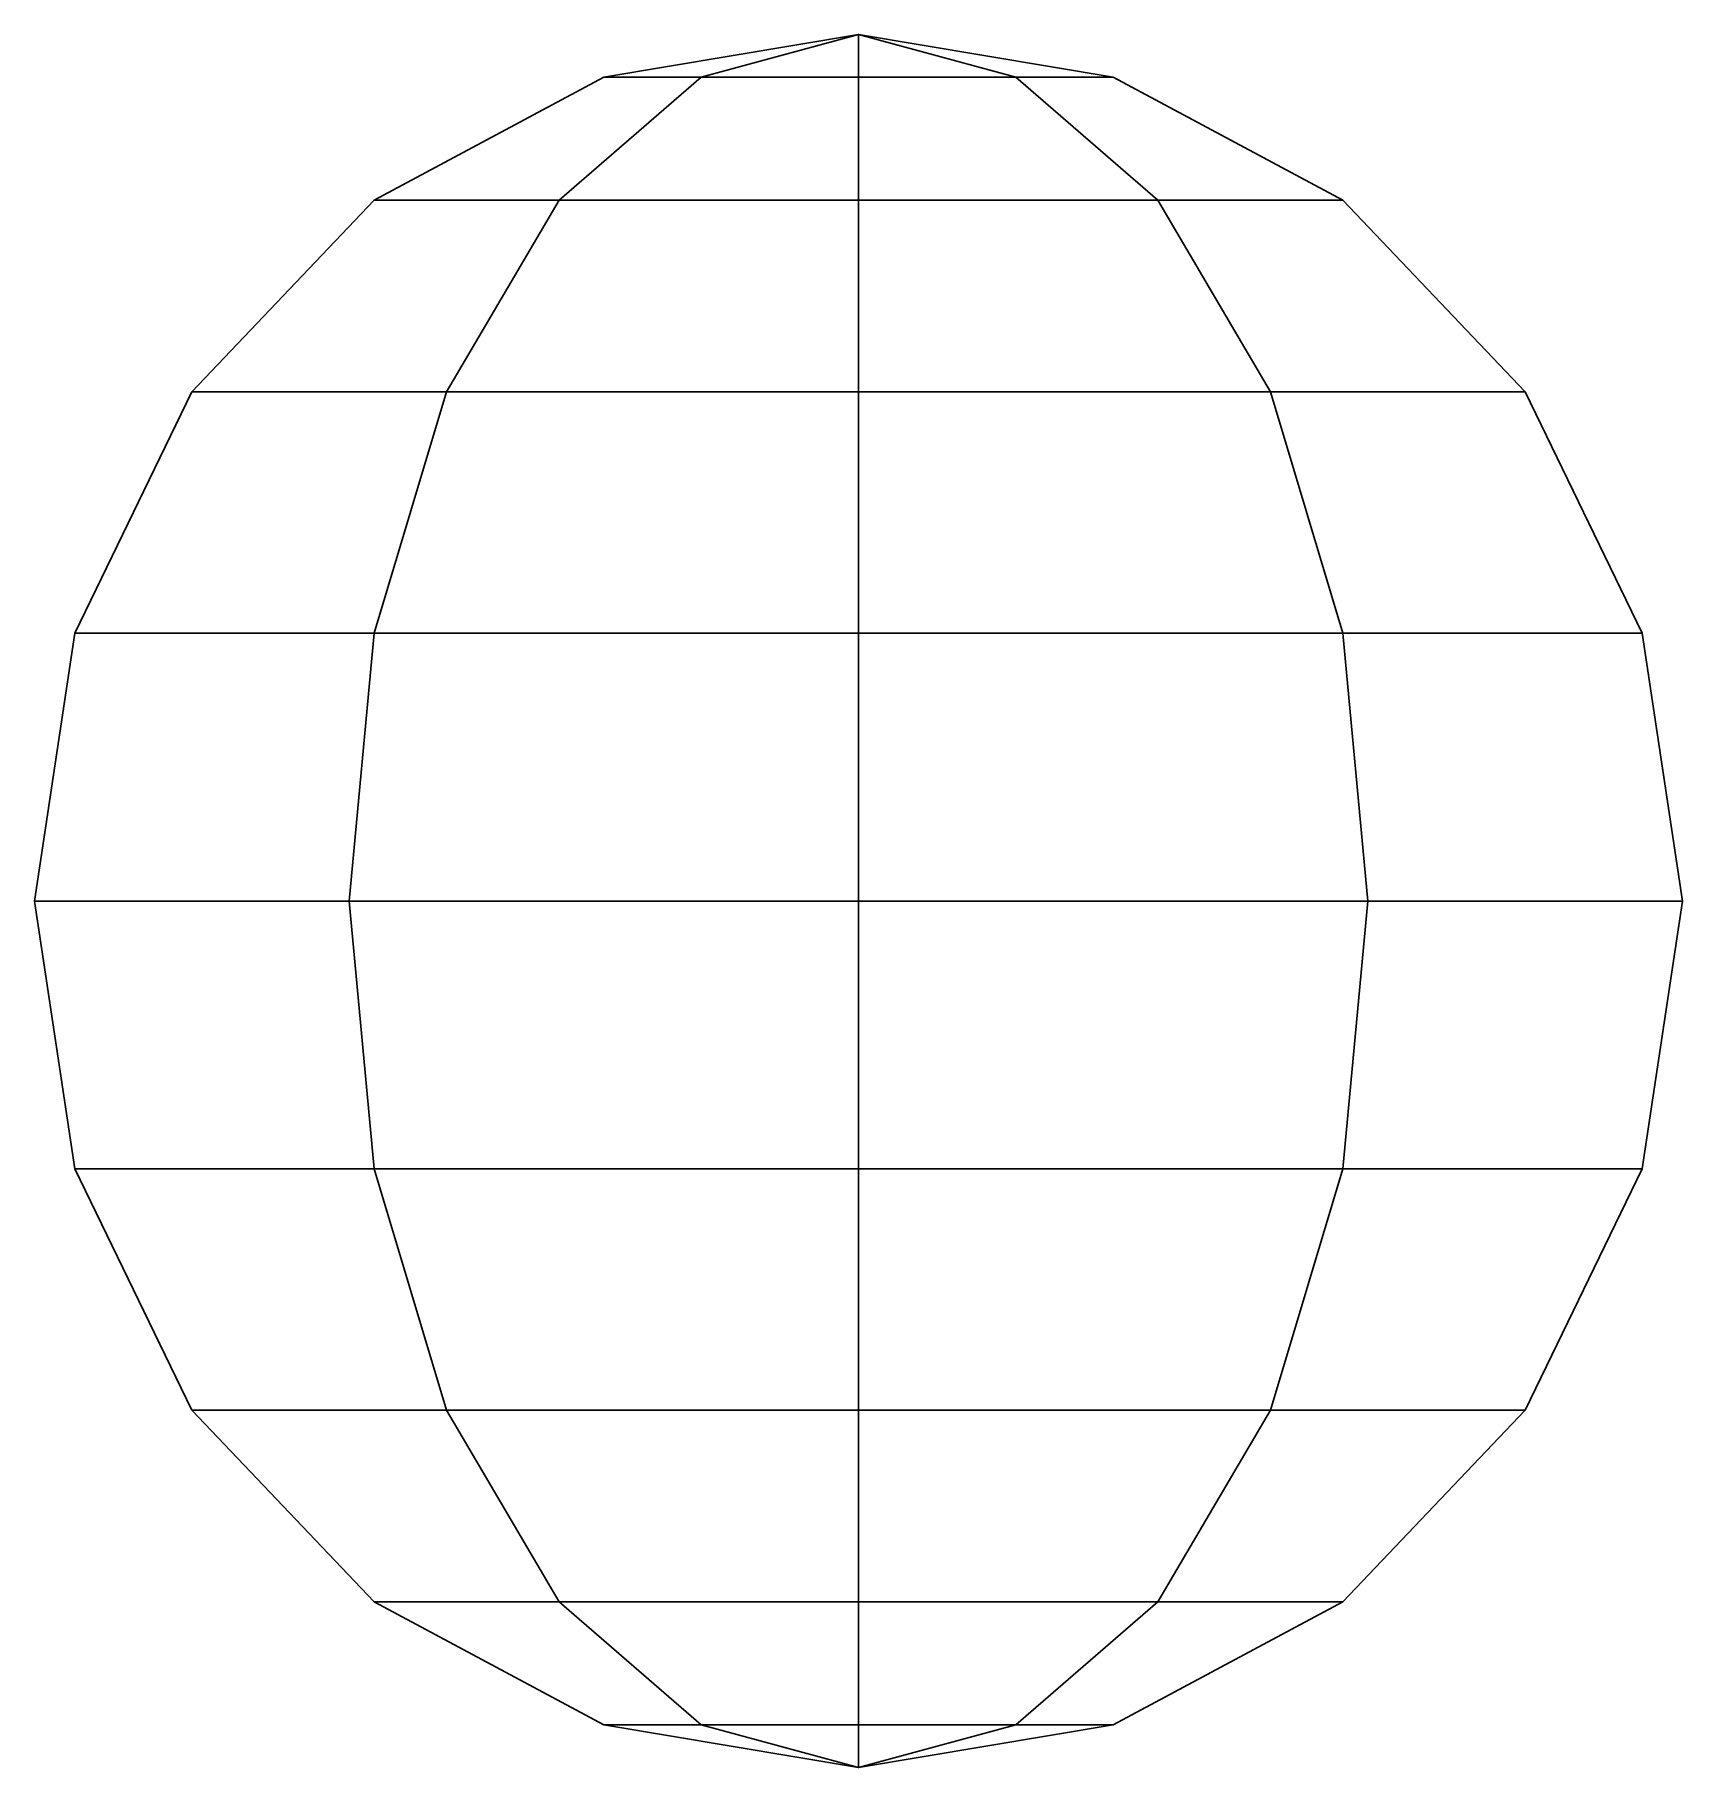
# Model space of a CAD drawing. Header units: metres. Extents: x -95 to 95, y -100 to 100.
import ezdxf

# ---------------------------------------------------------------- set-up
doc = ezdxf.new("R2010")
doc.units = ezdxf.units.M

msp = doc.modelspace()

# ---------------------------------------------------------------- linework, layer by layer
at = {"layer": 'layer1', "color": 1}
for points in [[(-18.16356, 95.10565, 25), (-29.38927, 95.10565, 9.54915), (0, 100)], [(-29.38927, 95.10565, 9.54915), (-29.38926, 95.10565, -9.54915), (0, 100)], [(-29.38926, 95.10565, -9.54915), (-18.16356, 95.10565, -25), (0, 100)], [(0, 95.10565, 30.9017), (-18.16356, 95.10565, 25), (0, 100)], [(-18.16356, 95.10565, -25), (0, 95.10565, -30.9017), (0, 100)], [(0, 95.10565, -30.9017), (18.16357, 95.10565, -25), (0, 100)], [(18.16357, 95.10565, -25), (29.38926, 95.10565, -9.54915), (0, 100)], [(29.38926, 95.10565, -9.54915), (29.38926, 95.10565, 9.54915), (0, 100)], [(29.38926, 95.10565, 9.54915), (18.16356, 95.10565, 25.00001), (0, 100)], [(18.16356, 95.10565, 25.00001), (0, 95.10565, 30.9017), (0, 100)], [(-34.54915, 80.9017, 47.55283), (-55.9017, 80.9017, 18.16356), (-29.38927, 95.10565, 9.54915), (-18.16356, 95.10565, 25)], [(-55.9017, 80.9017, 18.16356), (-55.9017, 80.9017, -18.16357), (-29.38926, 95.10565, -9.54915), (-29.38927, 95.10565, 9.54915)], [(-55.9017, 80.9017, -18.16357), (-34.54915, 80.9017, -47.55283), (-18.16356, 95.10565, -25), (-29.38926, 95.10565, -9.54915)], [(0, 80.9017, 58.77853), (-34.54915, 80.9017, 47.55283), (-18.16356, 95.10565, 25), (0, 95.10565, 30.9017)], [(-34.54915, 80.9017, -47.55283), (0.00001, 80.9017, -58.77853), (0, 95.10565, -30.9017), (-18.16356, 95.10565, -25)], [(0.00001, 80.9017, -58.77853), (34.54916, 80.9017, -47.55282), (18.16357, 95.10565, -25), (0, 95.10565, -30.9017)], [(34.54913, 80.9017, 47.55284), (0, 80.9017, 58.77853), (0, 95.10565, 30.9017), (18.16356, 95.10565, 25.00001)], [(55.9017, 80.9017, 18.16357), (34.54913, 80.9017, 47.55284), (18.16356, 95.10565, 25.00001), (29.38926, 95.10565, 9.54915)], [(34.54916, 80.9017, -47.55282), (55.9017, 80.9017, -18.16357), (29.38926, 95.10565, -9.54915), (18.16357, 95.10565, -25)], [(55.9017, 80.9017, -18.16357), (55.9017, 80.9017, 18.16357), (29.38926, 95.10565, 9.54915), (29.38926, 95.10565, -9.54915)], [(-47.55283, 58.77853, 65.45084), (-76.94209, 58.77853, 25), (-55.9017, 80.9017, 18.16356), (-34.54915, 80.9017, 47.55283)], [(-76.94209, 58.77853, 25), (-76.94209, 58.77853, -25), (-55.9017, 80.9017, -18.16357), (-55.9017, 80.9017, 18.16356)], [(-76.94209, 58.77853, -25), (-47.55282, 58.77853, -65.45085), (-34.54915, 80.9017, -47.55283), (-55.9017, 80.9017, -18.16357)], [(0, 58.77853, 80.9017), (-47.55283, 58.77853, 65.45084), (-34.54915, 80.9017, 47.55283), (0, 80.9017, 58.77853)], [(-47.55282, 58.77853, -65.45085), (0.00001, 58.77853, -80.9017), (0.00001, 80.9017, -58.77853), (-34.54915, 80.9017, -47.55283)], [(47.5528, 58.77853, 65.45087), (0, 58.77853, 80.9017), (0, 80.9017, 58.77853), (34.54913, 80.9017, 47.55284)], [(0.00001, 58.77853, -80.9017), (47.55283, 58.77853, -65.45084), (34.54916, 80.9017, -47.55282), (0.00001, 80.9017, -58.77853)], [(76.94209, 58.77853, 25.00001), (47.5528, 58.77853, 65.45087), (34.54913, 80.9017, 47.55284), (55.9017, 80.9017, 18.16357)], [(47.55283, 58.77853, -65.45084), (76.94209, 58.77853, -25.00001), (55.9017, 80.9017, -18.16357), (34.54916, 80.9017, -47.55282)], [(76.94209, 58.77853, -25.00001), (76.94209, 58.77853, 25.00001), (55.9017, 80.9017, 18.16357), (55.9017, 80.9017, -18.16357)], [(-55.9017, 30.9017, 76.94209), (-90.45085, 30.9017, 29.38926), (-76.94209, 58.77853, 25), (-47.55283, 58.77853, 65.45084)], [(-90.45085, 30.9017, 29.38926), (-90.45085, 30.9017, -29.38927), (-76.94209, 58.77853, -25), (-76.94209, 58.77853, 25)], [(-90.45085, 30.9017, -29.38927), (-55.9017, 30.9017, -76.94209), (-47.55282, 58.77853, -65.45085), (-76.94209, 58.77853, -25)], [(0, 30.9017, 95.10565), (-55.9017, 30.9017, 76.94209), (-47.55283, 58.77853, 65.45084), (0, 58.77853, 80.9017)], [(-55.9017, 30.9017, -76.94209), (0.00001, 30.9017, -95.10565), (0.00001, 58.77853, -80.9017), (-47.55282, 58.77853, -65.45085)], [(55.90167, 30.9017, 76.94211), (0, 30.9017, 95.10565), (0, 58.77853, 80.9017), (47.5528, 58.77853, 65.45087)], [(0.00001, 30.9017, -95.10565), (55.90171, 30.9017, -76.94209), (47.55283, 58.77853, -65.45084), (0.00001, 58.77853, -80.9017)], [(90.45084, 30.9017, 29.38928), (55.90167, 30.9017, 76.94211), (47.5528, 58.77853, 65.45087), (76.94209, 58.77853, 25.00001)], [(55.90171, 30.9017, -76.94209), (90.45084, 30.9017, -29.38927), (76.94209, 58.77853, -25.00001), (47.55283, 58.77853, -65.45084)], [(90.45084, 30.9017, -29.38927), (90.45084, 30.9017, 29.38928), (76.94209, 58.77853, 25.00001), (76.94209, 58.77853, -25.00001)], [(-58.77853, 0, 80.9017), (-95.10565, 0, 30.9017), (-90.45085, 30.9017, 29.38926), (-55.9017, 30.9017, 76.94209)], [(-95.10565, 0, 30.9017), (-95.10565, 0, -30.9017), (-90.45085, 30.9017, -29.38927), (-90.45085, 30.9017, 29.38926)], [(-95.10565, 0, -30.9017), (-58.77852, 0, -80.9017), (-55.9017, 30.9017, -76.94209), (-90.45085, 30.9017, -29.38927)], [(0, 0, 100), (-58.77853, 0, 80.9017), (-55.9017, 30.9017, 76.94209), (0, 30.9017, 95.10565)], [(-58.77852, 0, -80.9017), (0.00001, 0, -100), (0.00001, 30.9017, -95.10565), (-55.9017, 30.9017, -76.94209)], [(58.7785, 0, 80.90173), (0, 0, 100), (0, 30.9017, 95.10565), (55.90167, 30.9017, 76.94211)], [(0.00001, 0, -100), (58.77854, 0, -80.9017), (55.90171, 30.9017, -76.94209), (0.00001, 30.9017, -95.10565)], [(95.10565, 0, 30.90171), (58.7785, 0, 80.90173), (55.90167, 30.9017, 76.94211), (90.45084, 30.9017, 29.38928)], [(58.77854, 0, -80.9017), (95.10565, 0, -30.90171), (90.45084, 30.9017, -29.38927), (55.90171, 30.9017, -76.94209)], [(95.10565, 0, -30.90171), (95.10565, 0, 30.90171), (90.45084, 30.9017, 29.38928), (90.45084, 30.9017, -29.38927)], [(-55.9017, -30.9017, 76.94209), (-90.45084, -30.9017, 29.38926), (-95.10565, 0, 30.9017), (-58.77853, 0, 80.9017)], [(-90.45084, -30.9017, 29.38926), (-90.45084, -30.9017, -29.38927), (-95.10565, 0, -30.9017), (-95.10565, 0, 30.9017)], [(-90.45084, -30.9017, -29.38927), (-55.9017, -30.9017, -76.94209), (-58.77852, 0, -80.9017), (-95.10565, 0, -30.9017)], [(0, -30.9017, 95.10565), (-55.9017, -30.9017, 76.94209), (-58.77853, 0, 80.9017), (0, 0, 100)], [(-55.9017, -30.9017, -76.94209), (0.00001, -30.9017, -95.10565), (0.00001, 0, -100), (-58.77852, 0, -80.9017)], [(55.90166, -30.9017, 76.94211), (0, -30.9017, 95.10565), (0, 0, 100), (58.7785, 0, 80.90173)], [(0.00001, -30.9017, -95.10565), (55.90171, -30.9017, -76.94208), (58.77854, 0, -80.9017), (0.00001, 0, -100)], [(90.45084, -30.9017, 29.38927), (55.90166, -30.9017, 76.94211), (58.7785, 0, 80.90173), (95.10565, 0, 30.90171)], [(55.90171, -30.9017, -76.94208), (90.45084, -30.9017, -29.38927), (95.10565, 0, -30.90171), (58.77854, 0, -80.9017)], [(90.45084, -30.9017, -29.38927), (90.45084, -30.9017, 29.38927), (95.10565, 0, 30.90171), (95.10565, 0, -30.90171)], [(-47.55283, -58.77852, 65.45084), (-76.94209, -58.77852, 25), (-90.45084, -30.9017, 29.38926), (-55.9017, -30.9017, 76.94209)], [(-76.94209, -58.77852, 25), (-76.94209, -58.77852, -25), (-90.45084, -30.9017, -29.38927), (-90.45084, -30.9017, 29.38926)], [(-76.94209, -58.77852, -25), (-47.55282, -58.77852, -65.45085), (-55.9017, -30.9017, -76.94209), (-90.45084, -30.9017, -29.38927)], [(0, -58.77852, 80.9017), (-47.55283, -58.77852, 65.45084), (-55.9017, -30.9017, 76.94209), (0, -30.9017, 95.10565)], [(-47.55282, -58.77852, -65.45085), (0.00001, -58.77852, -80.9017), (0.00001, -30.9017, -95.10565), (-55.9017, -30.9017, -76.94209)], [(47.5528, -58.77852, 65.45087), (0, -58.77852, 80.9017), (0, -30.9017, 95.10565), (55.90166, -30.9017, 76.94211)], [(0.00001, -58.77852, -80.9017), (47.55283, -58.77852, -65.45084), (55.90171, -30.9017, -76.94208), (0.00001, -30.9017, -95.10565)], [(76.94209, -58.77852, 25.00001), (47.5528, -58.77852, 65.45087), (55.90166, -30.9017, 76.94211), (90.45084, -30.9017, 29.38927)], [(47.55283, -58.77852, -65.45084), (76.94209, -58.77852, -25.00001), (90.45084, -30.9017, -29.38927), (55.90171, -30.9017, -76.94208)], [(76.94209, -58.77852, -25.00001), (76.94209, -58.77852, 25.00001), (90.45084, -30.9017, 29.38927), (90.45084, -30.9017, -29.38927)], [(-34.54915, -80.9017, 47.55282), (-55.9017, -80.9017, 18.16356), (-76.94209, -58.77852, 25), (-47.55283, -58.77852, 65.45084)], [(-55.9017, -80.9017, 18.16356), (-55.9017, -80.9017, -18.16356), (-76.94209, -58.77852, -25), (-76.94209, -58.77852, 25)], [(-55.9017, -80.9017, -18.16356), (-34.54914, -80.9017, -47.55283), (-47.55282, -58.77852, -65.45085), (-76.94209, -58.77852, -25)], [(0, -80.9017, 58.77852), (-34.54915, -80.9017, 47.55282), (-47.55283, -58.77852, 65.45084), (0, -58.77852, 80.9017)], [(-34.54914, -80.9017, -47.55283), (0.00001, -80.9017, -58.77852), (0.00001, -58.77852, -80.9017), (-47.55282, -58.77852, -65.45085)], [(34.54913, -80.9017, 47.55283), (0, -80.9017, 58.77852), (0, -58.77852, 80.9017), (47.5528, -58.77852, 65.45087)], [(0.00001, -80.9017, -58.77852), (34.54915, -80.9017, -47.55282), (47.55283, -58.77852, -65.45084), (0.00001, -58.77852, -80.9017)], [(55.90169, -80.9017, 18.16357), (34.54913, -80.9017, 47.55283), (47.5528, -58.77852, 65.45087), (76.94209, -58.77852, 25.00001)], [(34.54915, -80.9017, -47.55282), (55.90169, -80.9017, -18.16357), (76.94209, -58.77852, -25.00001), (47.55283, -58.77852, -65.45084)], [(55.90169, -80.9017, -18.16357), (55.90169, -80.9017, 18.16357), (76.94209, -58.77852, 25.00001), (76.94209, -58.77852, -25.00001)], [(-18.16355, -95.10566, 24.99998), (-29.38924, -95.10566, 9.54914), (-55.9017, -80.9017, 18.16356), (-34.54915, -80.9017, 47.55282)], [(-29.38924, -95.10566, 9.54914), (-29.38924, -95.10566, -9.54915), (-55.9017, -80.9017, -18.16356), (-55.9017, -80.9017, 18.16356)], [(-29.38924, -95.10566, -9.54915), (-18.16355, -95.10566, -24.99998), (-34.54914, -80.9017, -47.55283), (-55.9017, -80.9017, -18.16356)], [(0, -95.10566, 30.90168), (-18.16355, -95.10566, 24.99998), (-34.54915, -80.9017, 47.55282), (0, -80.9017, 58.77852)], [(-18.16355, -95.10566, -24.99998), (0, -95.10566, -30.90168), (0.00001, -80.9017, -58.77852), (-34.54914, -80.9017, -47.55283)], [(0, -95.10566, -30.90168), (18.16356, -95.10566, -24.99998), (34.54915, -80.9017, -47.55282), (0.00001, -80.9017, -58.77852)], [(18.16354, -95.10566, 24.99999), (0, -95.10566, 30.90168), (0, -80.9017, 58.77852), (34.54913, -80.9017, 47.55283)], [(29.38924, -95.10566, 9.54915), (18.16354, -95.10566, 24.99999), (34.54913, -80.9017, 47.55283), (55.90169, -80.9017, 18.16357)], [(18.16356, -95.10566, -24.99998), (29.38924, -95.10566, -9.54915), (55.90169, -80.9017, -18.16357), (34.54915, -80.9017, -47.55282)], [(29.38924, -95.10566, -9.54915), (29.38924, -95.10566, 9.54915), (55.90169, -80.9017, 18.16357), (55.90169, -80.9017, -18.16357)], [(0, -100), (-29.38924, -95.10566, 9.54914), (-18.16355, -95.10566, 24.99998)], [(0, -100), (-29.38924, -95.10566, -9.54915), (-29.38924, -95.10566, 9.54914)], [(0, -100), (-18.16355, -95.10566, -24.99998), (-29.38924, -95.10566, -9.54915)], [(0, -100), (-18.16355, -95.10566, 24.99998), (0, -95.10566, 30.90168)], [(0, -100), (0, -95.10566, -30.90168), (-18.16355, -95.10566, -24.99998)], [(0, -100), (18.16356, -95.10566, -24.99998), (0, -95.10566, -30.90168)], [(0, -100), (29.38924, -95.10566, -9.54915), (18.16356, -95.10566, -24.99998)], [(0, -100), (29.38924, -95.10566, 9.54915), (29.38924, -95.10566, -9.54915)], [(0, -100), (18.16354, -95.10566, 24.99999), (29.38924, -95.10566, 9.54915)], [(0, -100), (0, -95.10566, 30.90168), (18.16354, -95.10566, 24.99999)]]:
    msp.add_3dface(points, dxfattribs=at)

doc.saveas('drawing.dxf')
